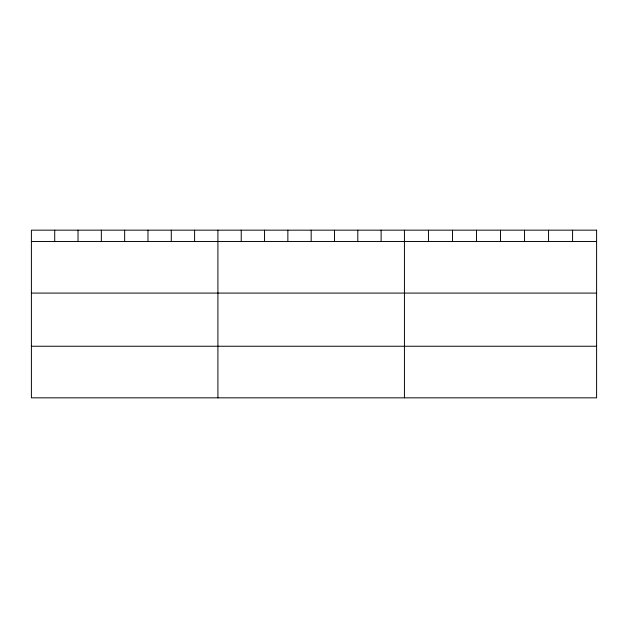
<?xml version="1.0" encoding="UTF-8"?>
<svg xmlns="http://www.w3.org/2000/svg" width="628" height="628" viewBox="0 0 628 628"><rect width="100%" height="100%" fill="white"/><g stroke="black" fill="none" stroke-linecap="round" stroke-linejoin="round"><path stroke-width="0.94" d="M31.4 241.497L596.6 241.497M31.4 293.088L596.6 293.088M31.4 346.24L596.6 346.24M572.579 230.162L572.579 241.497M548.558 230.162L548.558 241.497M524.537 230.162L524.537 241.497M500.516 230.162L500.516 241.497M476.495 230.162L476.495 241.497M452.474 230.162L452.474 241.497M428.453 230.162L428.453 241.497M404.432 230.162L404.432 397.838M381.118 230.162L381.118 241.497M357.803 230.162L357.803 241.497M334.489 230.162L334.489 241.497M311.174 230.162L311.174 241.497M287.86 230.162L287.86 241.497M264.545 230.162L264.545 241.497M241.231 230.162L241.231 241.497M217.916 230.162L217.916 397.838M194.602 230.162L194.602 241.497M171.287 230.162L171.287 241.497M147.972 230.162L147.972 241.497M124.658 230.162L124.658 241.497M101.344 230.162L101.344 241.497M78.029 230.162L78.029 241.497M54.715 230.162L54.715 241.497M596.6 230.162L31.4 230.162L31.4 397.838L596.6 397.838L596.6 230.162"/></g></svg>
